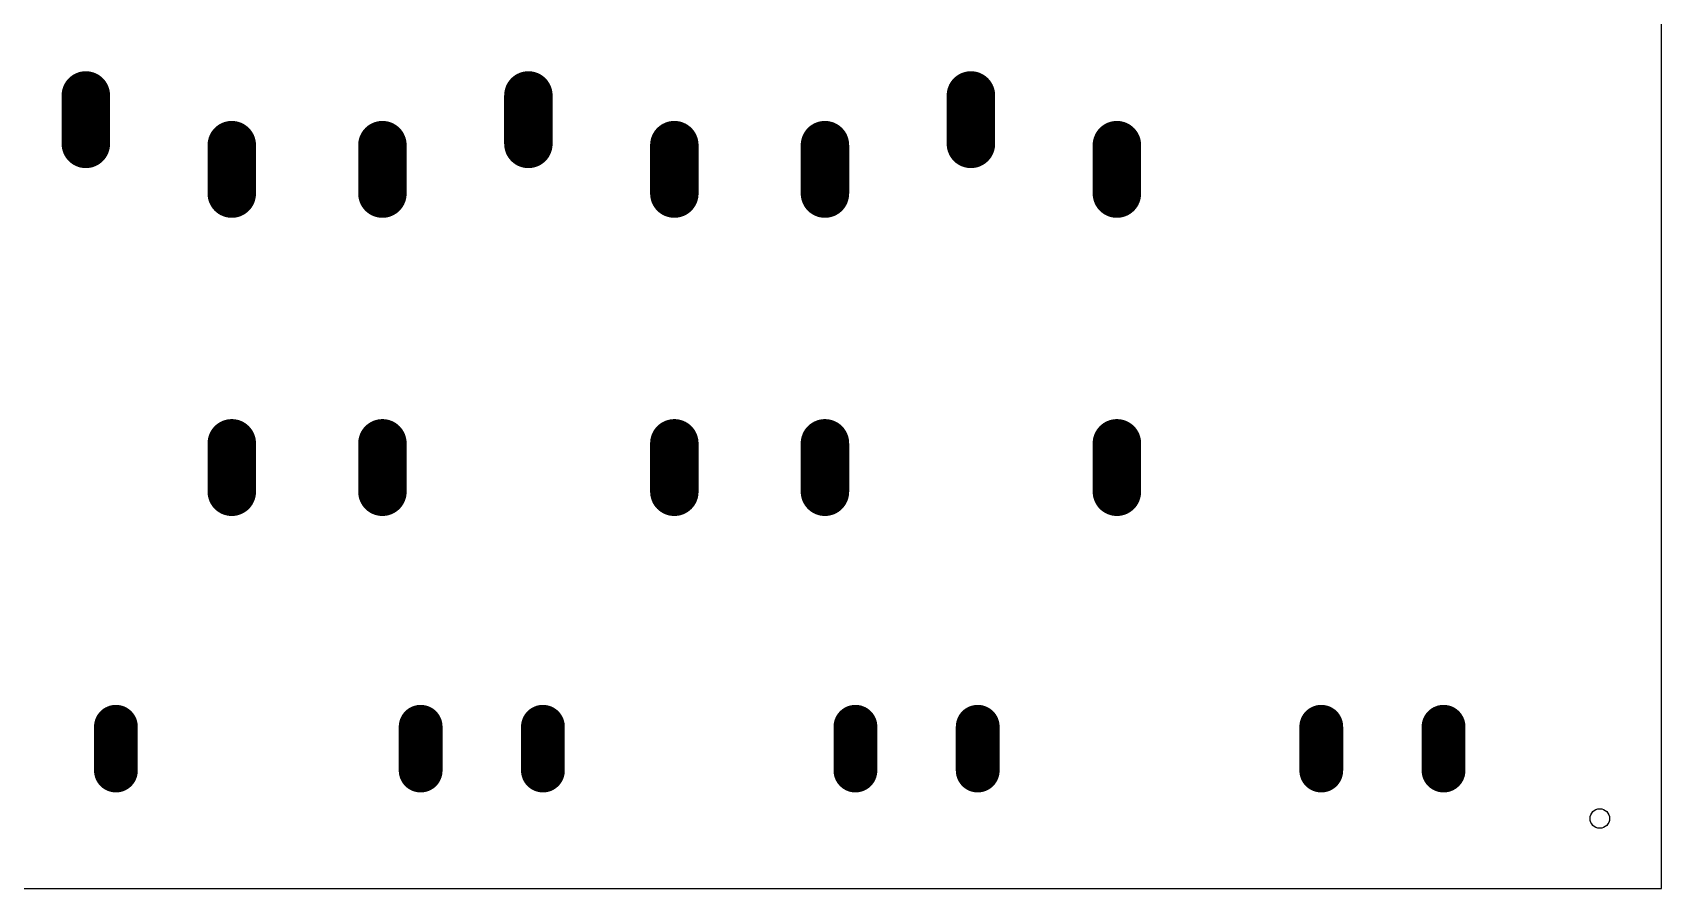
# Model space of a CAD drawing. Header units: millimetres. Extents: x 0 to 653, y 0 to 287.
# Drawn here: x 121.3 to 187.9, y 193.8 to 228.8 of the extents above; entities that cross this region are included whole.
import ezdxf

# ---------------------------------------------------------------- set-up
doc = ezdxf.new("R2010")
doc.units = ezdxf.units.MM
doc.layers.add('17', color=7, linetype='Continuous')
doc.layers.add('20', color=7, linetype='Continuous')

# ---------------------------------------------------------------- blocks, each defined once
blk = doc.blocks.new('LONGP100')
at = {"const_width": 1}
blk.add_lwpolyline([(-0.5, 0), (0.5, 0)], dxfattribs=at)
at = {"const_width": 0.5}
for points in [[(-0.5, 0.25, 1), (-0.5, -0.25)], [(0.5, -0.25, 1), (0.5, 0.25)]]:
    blk.add_lwpolyline(points, format="xyb", dxfattribs=at)

msp = doc.modelspace()

# ---------------------------------------------------------------- linework, layer by layer
at = {"layer": '20'}
for p, q in [((187.94, 193.788), (187.94, 287.438)), ((0, 193.788), (187.94, 193.788))]:
    msp.add_line(p, q, dxfattribs=at)
msp.add_circle((185.42, 196.646), 0.4, dxfattribs=at)

# ---------------------------------------------------------------- block references
at = {"layer": '17'}
for p, xscale, yscale, rotation in [((123.507, 225.221), 1.9812, 1.9812, 270), ((123.507, 225.221), 1.9812, 1.9812, 270), ((141.605, 225.221), 1.9812, 1.9812, 270), ((141.605, 225.221), 1.9812, 1.9812, 270), ((159.702, 225.221), 1.9812, 1.9812, 270), ((159.702, 225.221), 1.9812, 1.9812, 270), ((129.476, 223.189), 1.9812, 1.9812, 270), ((129.476, 223.189), 1.9812, 1.9812, 270), ((135.636, 223.189), 1.9812, 1.9812, 270), ((135.636, 223.189), 1.9812, 1.9812, 270), ((147.574, 223.189), 1.9812, 1.9812, 270), ((147.574, 223.189), 1.9812, 1.9812, 270), ((153.733, 223.189), 1.9812, 1.9812, 270), ((153.733, 223.189), 1.9812, 1.9812, 270), ((165.672, 223.189), 1.9812, 1.9812, 270), ((165.672, 223.189), 1.9812, 1.9812, 270), ((129.476, 210.997), 1.9812, 1.9812, 270), ((129.476, 210.997), 1.9812, 1.9812, 270), ((135.636, 210.997), 1.9812, 1.9812, 270), ((135.636, 210.997), 1.9812, 1.9812, 270), ((147.574, 210.997), 1.9812, 1.9812, 270), ((147.574, 210.997), 1.9812, 1.9812, 270), ((153.733, 210.997), 1.9812, 1.9812, 270), ((153.733, 210.997), 1.9812, 1.9812, 270), ((165.672, 210.997), 1.9812, 1.9812, 270), ((165.672, 210.997), 1.9812, 1.9812, 270), ((124.737, 199.503), 1.7907, 1.7907, 90), ((124.737, 199.503), 1.7907, 1.7907, 90), ((137.2, 199.503), 1.7907, 1.7907, 90), ((137.2, 199.503), 1.7907, 1.7907, 90), ((142.2, 199.503), 1.7907, 1.7907, 90), ((142.2, 199.503), 1.7907, 1.7907, 90), ((154.98, 199.503), 1.7907, 1.7907, 90), ((154.98, 199.503), 1.7907, 1.7907, 90), ((159.98, 199.503), 1.7907, 1.7907, 90), ((159.98, 199.503), 1.7907, 1.7907, 90), ((174.03, 199.503), 1.7907, 1.7907, 90), ((174.03, 199.503), 1.7907, 1.7907, 90), ((179.03, 199.503), 1.7907, 1.7907, 90), ((179.03, 199.503), 1.7907, 1.7907, 90)]:
    msp.add_blockref('LONGP100', p, dxfattribs=dict(at, xscale=xscale, yscale=yscale, rotation=rotation))

doc.saveas('drawing.dxf')
